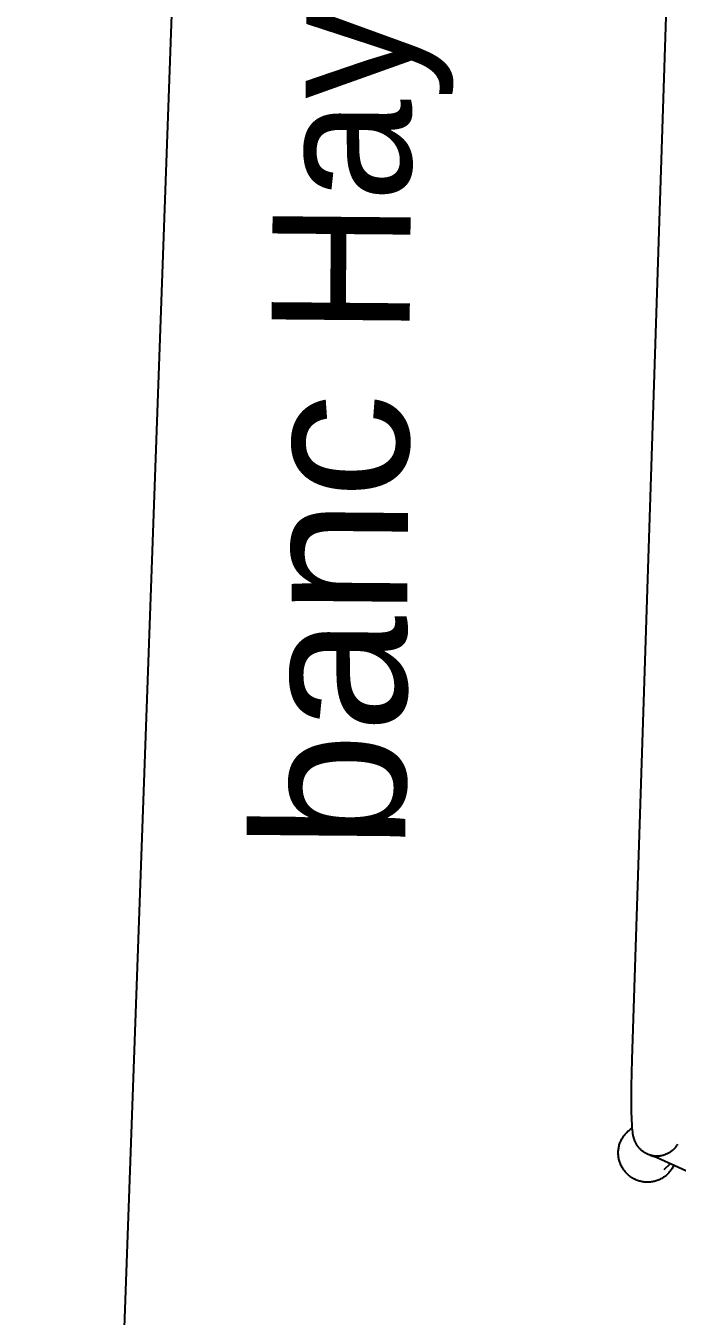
# Model space of a CAD drawing. Extents: x -27 to 25.3, y -8.5 to 57.5.
# Drawn here: x -13.565 to -13.219, y 45.257 to 45.942 of the extents above; entities that cross this region are included whole.
import ezdxf

# ---------------------------------------------------------------- set-up
doc = ezdxf.new("R2010")
doc.units = 0
doc.header["$LTSCALE"] = 0.002
doc.layers.add('_ANNO-CONCEPT-T', color=7, linetype='Continuous')
doc.layers.add('A-mobilier', color=252, linetype='Continuous')
doc.layers.add('SA-ELEVATION', color=2, linetype='Continuous', true_color=0xffff00)
doc.styles.get("Standard").update_dxf_attribs({"font": 'ARIALN.TTF'})

# ---------------------------------------------------------------- blocks, each defined once
blk = doc.blocks.new('Xref-R4-2018-11')
blk.add_lwpolyline([(-10.84024, 36.93335), (-10.39404, 49.27806)])
blk = doc.blocks.new('Banc Palissade-Dessus')
at = {"layer": 'SA-ELEVATION'}
for p, q in [((537.5, 0), (-537.5, 0)), ((574.9, 0.02), (574.57, -0.39)), ((575.24, 0.43), (574.9, 0.02)), ((575.6, 0.83), (575.24, 0.43)), ((575.96, 1.21), (575.6, 0.83)), ((576.35, 1.58), (575.96, 1.21)), ((576.74, 1.93), (576.35, 1.58)), ((577.14, 2.28), (576.74, 1.93)), ((577.56, 2.6), (577.14, 2.28)), ((577.99, 2.92), (577.56, 2.6)), ((578.43, 3.22), (577.99, 2.92)), ((578.87, 3.5), (578.43, 3.22)), ((579.33, 3.77), (578.87, 3.5)), ((579.8, 4.02), (579.33, 3.77)), ((580.27, 4.26), (579.8, 4.02)), ((580.76, 4.48), (580.27, 4.26)), ((581.25, 4.68), (580.76, 4.48)), ((581.74, 4.87), (581.25, 4.68)), ((582.25, 5.04), (581.74, 4.87)), ((582.75, 5.19), (582.25, 5.04)), ((583.27, 5.33), (582.75, 5.19)), ((583.78, 5.44), (583.27, 5.33)), ((584.31, 5.54), (583.78, 5.44)), ((584.83, 5.62), (584.31, 5.54)), ((585.36, 5.69), (584.83, 5.62)), ((585.89, 5.73), (585.36, 5.69)), ((586.42, 5.76), (585.89, 5.73)), ((586.95, 5.77), (586.42, 5.76)), ((587.48, 5.76), (586.95, 5.77)), ((588.02, 5.73), (587.48, 5.76)), ((588.56, 5.68), (588.02, 5.73)), ((589.09, 5.62), (588.56, 5.68)), ((589.63, 5.53), (589.09, 5.62)), ((590.16, 5.43), (589.63, 5.53)), ((590.68, 5.31), (590.16, 5.43)), ((591.2, 5.17), (590.68, 5.31)), ((591.72, 5.01), (591.2, 5.17)), ((592.23, 4.84), (591.72, 5.01)), ((592.73, 4.65), (592.23, 4.84)), ((593.23, 4.44), (592.73, 4.65)), ((593.72, 4.21), (593.23, 4.44)), ((594.2, 3.97), (593.72, 4.21)), ((594.67, 3.71), (594.2, 3.97)), ((595.13, 3.43), (594.67, 3.71)), ((595.58, 3.14), (595.13, 3.43)), ((596.02, 2.83), (595.58, 3.14)), ((596.46, 2.51), (596.02, 2.83)), ((596.88, 2.17), (596.46, 2.51)), ((597.28, 1.82), (596.88, 2.17)), ((597.68, 1.45), (597.28, 1.82)), ((598.06, 1.07), (597.68, 1.45)), ((598.43, 0.68), (598.06, 1.07)), ((598.78, 0.27), (598.43, 0.68)), ((599.12, -0.15), (598.78, 0.27)), ((551.78, -0.14), (537.5, 0)), ((565.13, -0.59), (551.78, -0.14)), ((569.24, -0.84), (565.13, -0.59)), ((572.49, -1.11), (569.24, -0.84)), ((573.81, -1.24), (572.49, -1.11)), ((575.13, -1.41), (573.81, -1.24)), ((574.26, -0.82), (573.96, -1.26)), ((574.57, -0.39), (574.26, -0.82)), ((576.16, -1.56), (575.13, -1.41)), ((576.67, -1.65), (576.16, -1.56)), ((577.18, -1.74), (576.67, -1.65)), ((577.61, -1.83), (577.18, -1.74)), ((578.04, -1.93), (577.61, -1.83)), ((578.47, -2.04), (578.04, -1.93)), ((578.89, -2.16), (578.47, -2.04)), ((579.28, -2.28), (578.89, -2.16)), ((579.67, -2.41), (579.28, -2.28)), ((580.06, -2.55), (579.67, -2.41)), ((580.44, -2.7), (580.06, -2.55)), ((580.79, -2.85), (580.44, -2.7)), ((581.14, -3.01), (580.79, -2.85)), ((581.49, -3.18), (581.14, -3.01)), ((581.84, -3.36), (581.49, -3.18)), ((582.18, -3.56), (581.84, -3.36)), ((582.52, -3.77), (582.18, -3.56)), ((582.86, -3.99), (582.52, -3.77)), ((583.19, -4.21), (582.86, -3.99)), ((583.54, -4.48), (583.19, -4.21)), ((583.89, -4.75), (583.54, -4.48)), ((584.23, -5.04), (583.89, -4.75)), ((584.4, -5.2), (584.23, -5.04)), ((584.56, -5.35), (584.4, -5.2)), ((584.79, -5.58), (584.56, -5.35)), ((585.02, -5.81), (584.79, -5.58)), ((585.24, -6.05), (585.02, -5.81)), ((585.45, -6.29), (585.24, -6.05)), ((585.66, -6.54), (585.45, -6.29)), ((585.86, -6.8), (585.66, -6.54)), ((586.06, -7.06), (585.86, -6.8)), ((599.45, -0.58), (599.12, -0.15)), ((599.76, -1.02), (599.45, -0.58)), ((600.06, -1.47), (599.76, -1.02)), ((600.34, -1.93), (600.06, -1.47)), ((600.6, -2.4), (600.34, -1.93)), ((600.85, -2.88), (600.6, -2.4)), ((601.08, -3.36), (600.85, -2.88)), ((601.29, -3.86), (601.08, -3.36)), ((601.48, -4.36), (601.29, -3.86)), ((601.66, -4.87), (601.48, -4.36)), ((601.82, -5.38), (601.66, -4.87)), ((601.96, -5.9), (601.82, -5.38)), ((602.09, -6.43), (601.96, -5.9)), ((602.19, -6.96), (602.09, -6.43)), ((586.25, -7.33), (586.06, -7.06)), ((586.4, -7.54), (586.25, -7.33)), ((586.54, -7.76), (586.4, -7.54)), ((586.67, -7.98), (586.54, -7.76)), ((586.81, -8.2), (586.67, -7.98)), ((586.93, -8.43), (586.81, -8.2)), ((587.06, -8.66), (586.93, -8.43)), ((587.18, -8.89), (587.06, -8.66)), ((587.29, -9.12), (587.18, -8.89)), ((587.4, -9.36), (587.29, -9.12)), ((587.44, -9.46), (587.38, -9.33)), ((587.5, -9.6), (587.4, -9.36)), ((587.6, -9.84), (587.5, -9.6)), ((587.69, -10.08), (587.6, -9.84)), ((587.78, -10.33), (587.69, -10.08)), ((587.87, -10.57), (587.78, -10.33)), ((587.95, -10.82), (587.87, -10.57)), ((588.02, -11.08), (587.95, -10.82)), ((588.11, -11.42), (588.02, -11.08)), ((588.06, -11.22), (589.31, -15.62)), ((588.2, -11.77), (588.11, -11.42)), ((588.27, -12.12), (588.2, -11.77)), ((588.33, -12.48), (588.27, -12.12)), ((588.39, -12.87), (588.33, -12.48)), ((588.44, -13.27), (588.39, -12.87)), ((588.47, -13.67), (588.44, -13.27)), ((588.49, -14.07), (588.47, -13.67)), ((601.87, -13.9), (602.01, -13.37)), ((602.01, -13.37), (602.13, -12.85)), ((602.13, -12.85), (602.23, -12.32)), ((602.28, -7.49), (602.19, -6.96)), ((602.23, -12.32), (602.31, -11.79)), ((602.35, -8.02), (602.28, -7.49)), ((602.31, -11.79), (602.37, -11.25)), ((602.4, -8.56), (602.35, -8.02)), ((602.37, -11.25), (602.41, -10.71)), ((602.43, -9.1), (602.4, -8.56)), ((602.41, -10.71), (602.44, -10.18)), ((602.44, -9.64), (602.43, -9.1)), ((602.44, -10.18), (602.44, -9.64)), ((586.72, -20.89), (586.93, -20.52)), ((586.93, -20.52), (587.13, -20.14)), ((587.13, -20.14), (587.32, -19.75)), ((587.32, -19.75), (587.5, -19.36)), ((587.5, -19.36), (587.66, -18.96)), ((587.66, -18.96), (587.81, -18.56)), ((587.81, -18.56), (587.94, -18.15)), ((587.94, -18.15), (588.06, -17.73)), ((588.06, -17.73), (588.17, -17.32)), ((588.17, -17.32), (588.26, -16.9)), ((588.26, -16.9), (588.33, -16.48)), ((588.33, -16.48), (588.39, -16.08)), ((588.39, -16.08), (588.44, -15.68)), ((588.44, -15.68), (588.47, -15.28)), ((588.47, -15.28), (588.49, -14.88)), ((588.49, -14.48), (588.49, -14.07)), ((588.49, -14.88), (588.49, -14.48)), ((589.11, -14.91), (620.03, -89.25)), ((595.5, -18.85), (592.14, -22.21)), ((597.81, -20.78), (598.19, -20.4)), ((598.19, -20.4), (598.56, -20)), ((598.56, -20), (598.91, -19.59)), ((598.91, -19.59), (599.24, -19.17)), ((599.24, -19.17), (599.56, -18.73)), ((599.56, -18.73), (599.87, -18.29)), ((599.87, -18.29), (600.16, -17.84)), ((600.16, -17.84), (600.43, -17.37)), ((600.43, -17.37), (600.69, -16.9)), ((600.69, -16.9), (600.93, -16.42)), ((600.93, -16.42), (601.15, -15.93)), ((601.15, -15.93), (601.36, -15.43)), ((601.36, -15.43), (601.55, -14.92)), ((601.55, -14.92), (601.72, -14.41)), ((601.72, -14.41), (601.87, -13.9)), ((581.78, -25.55), (582.16, -25.34)), ((582.16, -25.34), (582.53, -25.12)), ((582.53, -25.12), (582.89, -24.89)), ((582.89, -24.89), (583.24, -24.65)), ((583.24, -24.65), (583.59, -24.39)), ((583.59, -24.39), (583.93, -24.13)), ((583.93, -24.13), (584.25, -23.85)), ((584.25, -23.85), (584.57, -23.56)), ((584.57, -23.56), (584.88, -23.26)), ((584.88, -23.26), (585.18, -22.95)), ((585.18, -22.95), (585.46, -22.63)), ((585.46, -22.63), (585.74, -22.3)), ((585.74, -22.3), (586, -21.96)), ((586, -21.96), (586.25, -21.61)), ((586.25, -21.61), (586.49, -21.25)), ((586.49, -21.25), (586.72, -20.89)), ((592.91, -24.04), (593.4, -23.82)), ((593.4, -23.82), (593.89, -23.59)), ((593.89, -23.59), (594.36, -23.34)), ((594.36, -23.34), (594.83, -23.07)), ((594.83, -23.07), (595.29, -22.79)), ((595.29, -22.79), (595.74, -22.49)), ((595.74, -22.49), (596.18, -22.18)), ((596.18, -22.18), (596.6, -21.85)), ((596.6, -21.85), (597.02, -21.51)), ((597.02, -21.51), (597.42, -21.15)), ((597.42, -21.15), (597.81, -20.78))]:
    blk.add_line(p, q, dxfattribs=at)
blk = doc.blocks.new('A$C0E126796')
at = {"layer": 'SA-ELEVATION', "xscale": -0.001, "yscale": 0.001, "zscale": 0.001, "rotation": 88.13476028215715}
blk.add_blockref('Banc Palissade-Dessus', (1.28935, 7.86304), dxfattribs=at)
at = {"layer": '_ANNO-CONCEPT-T', "insert": (1.07124, 7.43747), "char_height": 0.08, "width": 1.4724015, "attachment_point": 1, "rotation": 89.50124}
blk.add_mtext('{\\fArial|b0|i0|c0|p34;banc \\fMangal|b0|i0|c0|p2;\\H0.91667x;Hay Palissade}', dxfattribs=at)

msp = doc.modelspace()

# ---------------------------------------------------------------- block references
at = {"ltscale": 0.01}
msp.add_blockref('Xref-R4-2018-11', (-2.72439, 6.86913), dxfattribs=at)
at = {"layer": 'A-mobilier', "color": 30, "ltscale": 0.01, "true_color": 0xff7f00}
msp.add_blockref('A$C0E126796', (-14.51438, 38.06761), dxfattribs=at)

doc.saveas('drawing.dxf')
